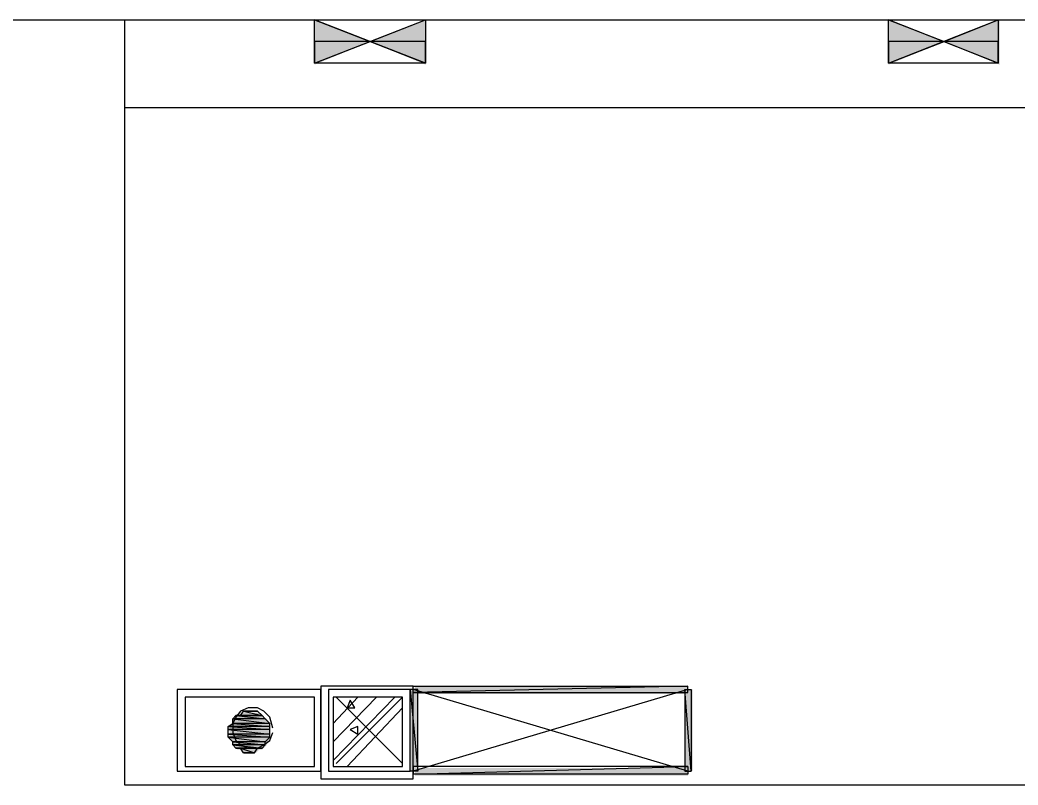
# Model space of a CAD drawing. Header units: millimetres. Extents: x 5 to 415, y 48 to 251.
# Drawn here: x 113.89 to 125.31, y 211.81 to 220.56 of the extents above; entities that cross this region are included whole.
import ezdxf

# ---------------------------------------------------------------- set-up
doc = ezdxf.new("R2010")
doc.units = ezdxf.units.MM
doc.layers.add('H', color=7, linetype='Continuous')
doc.layers.add('P', color=7, linetype='Continuous')

msp = doc.modelspace()

# ---------------------------------------------------------------- hatches: boundary and pattern name
at = {"layer": 'H', "linetype": 'Continuous'}
for points in [[(117.263, 220.045), (117.263, 220.557), (117.898, 220.31), (117.263, 220.045)], [(118.533, 220.045), (117.898, 220.31), (118.533, 220.557), (118.533, 220.045)], [(123.825, 220.045), (123.825, 220.557), (124.46, 220.31), (123.825, 220.045)], [(125.095, 220.045), (124.46, 220.31), (125.095, 220.557), (125.095, 220.045)], [(118.41, 212.848), (118.41, 212.937), (121.532, 212.937), (121.532, 212.848), (118.41, 212.848)], [(118.357, 211.967), (118.357, 212.901), (118.445, 212.901), (118.445, 211.967), (118.357, 211.967)], [(121.497, 211.967), (121.497, 212.901), (121.585, 212.901), (121.585, 211.967), (121.497, 211.967)], [(116.328, 212.566), (116.381, 212.602), (116.664, 212.602), (116.717, 212.566), (116.328, 212.566)], [(116.417, 212.602), (116.452, 212.637), (116.628, 212.637), (116.664, 212.602), (116.417, 212.602)], [(116.293, 212.478), (116.328, 212.513), (116.752, 212.513), (116.752, 212.478), (116.293, 212.478)], [(116.328, 212.513), (116.328, 212.566), (116.717, 212.566), (116.752, 212.513), (116.328, 212.513)], [(116.293, 212.425), (116.293, 212.478), (116.752, 212.478), (116.752, 212.425), (116.293, 212.425)], [(116.293, 212.39), (116.293, 212.425), (116.752, 212.425), (116.752, 212.39), (116.293, 212.39)], [(116.293, 212.337), (116.293, 212.39), (116.752, 212.39), (116.752, 212.337), (116.293, 212.337)], [(116.328, 212.302), (116.293, 212.337), (116.752, 212.337), (116.717, 212.302), (116.328, 212.302)], [(116.328, 212.266), (116.328, 212.302), (116.717, 212.302), (116.717, 212.266), (116.328, 212.266)], [(116.381, 212.213), (116.328, 212.266), (116.717, 212.266), (116.664, 212.213), (116.381, 212.213)], [(116.452, 212.178), (116.417, 212.213), (116.628, 212.213), (116.593, 212.178), (116.452, 212.178)], [(118.41, 211.914), (118.41, 212.002), (121.532, 212.002), (121.532, 211.914), (118.41, 211.914)]]:
    msp.add_hatch(color=256, dxfattribs=at).paths.add_polyline_path(points)

# ---------------------------------------------------------------- linework, layer by layer
at = {"layer": 'P'}
for points in [[(112.377, 220.557), (136.384, 220.557)], [(115.094, 211.808), (115.094, 220.557)], [(117.263, 220.557), (117.898, 220.31)], [(117.263, 220.31), (117.263, 220.557)], [(117.263, 220.557), (118.533, 220.557)], [(117.263, 220.063), (117.263, 220.557)], [(118.533, 220.063), (117.263, 220.557)], [(117.263, 220.063), (118.533, 220.557)], [(117.898, 220.31), (118.533, 220.557)], [(118.533, 220.557), (118.533, 220.31)], [(118.533, 220.557), (118.533, 220.063)], [(123.825, 220.557), (124.46, 220.31)], [(123.825, 220.31), (123.825, 220.557)], [(123.825, 220.557), (125.077, 220.557)], [(123.825, 220.063), (123.825, 220.557)], [(125.077, 220.063), (123.825, 220.557)], [(123.825, 220.063), (125.077, 220.557)], [(124.46, 220.31), (125.077, 220.557)], [(125.077, 220.557), (125.077, 220.31)], [(125.077, 220.557), (125.077, 220.063)], [(117.898, 220.31), (117.263, 220.31)], [(117.898, 220.31), (117.263, 220.31)], [(117.263, 220.31), (117.263, 220.063)], [(117.263, 220.063), (117.898, 220.31)], [(118.533, 220.31), (117.898, 220.31)], [(118.533, 220.31), (117.898, 220.31)], [(117.898, 220.31), (118.533, 220.063)], [(118.533, 220.063), (118.533, 220.31)], [(124.46, 220.31), (123.825, 220.31)], [(124.46, 220.31), (123.825, 220.31)], [(123.825, 220.31), (123.825, 220.063)], [(123.825, 220.063), (124.46, 220.31)], [(125.077, 220.31), (124.46, 220.31)], [(125.077, 220.31), (124.46, 220.31)], [(124.46, 220.31), (125.077, 220.063)], [(125.077, 220.063), (125.077, 220.31)], [(118.533, 220.063), (117.263, 220.063)], [(125.077, 220.063), (123.825, 220.063)], [(358.599, 219.551), (115.094, 219.551)], [(117.334, 212.937), (117.334, 211.878)], [(118.392, 212.937), (117.334, 212.937)], [(118.392, 211.878), (118.392, 212.937)], [(121.532, 212.937), (118.392, 212.866)], [(121.532, 212.937), (118.392, 212.866)], [(118.392, 212.866), (118.392, 212.937)], [(118.392, 212.937), (121.532, 212.937)], [(121.532, 212.866), (121.532, 212.937)], [(115.693, 212.901), (115.693, 211.967)], [(117.334, 212.901), (115.693, 212.901)], [(117.334, 211.967), (117.334, 212.901)], [(117.422, 212.901), (117.422, 211.967)], [(118.357, 212.901), (117.422, 212.901)], [(118.357, 211.967), (118.357, 212.901)], [(118.445, 212.901), (118.357, 212.901)], [(118.357, 212.901), (118.445, 211.967)], [(118.357, 212.901), (118.445, 211.967)], [(118.357, 211.967), (118.357, 212.901)], [(121.532, 212.901), (118.392, 211.967)], [(121.532, 211.967), (118.392, 212.901)], [(118.392, 212.866), (121.532, 212.866)], [(118.445, 211.967), (118.445, 212.901)], [(121.567, 211.967), (121.497, 212.901)], [(121.497, 212.901), (121.497, 211.967)], [(121.567, 211.967), (121.497, 212.901)], [(121.497, 212.901), (121.567, 212.901)], [(121.567, 212.901), (121.567, 211.967)], [(115.782, 212.813), (115.782, 212.019)], [(117.263, 212.813), (115.782, 212.813)], [(117.263, 212.019), (117.263, 212.813)], [(117.475, 212.513), (117.757, 212.813)], [(117.475, 212.302), (117.969, 212.813)], [(117.475, 212.09), (118.181, 212.813)], [(117.475, 212.813), (117.475, 212.019)], [(118.269, 212.813), (117.475, 212.813)], [(118.269, 212.055), (117.51, 212.813)], [(117.51, 212.055), (118.269, 212.813)], [(117.669, 212.778), (117.634, 212.69)], [(117.722, 212.69), (117.669, 212.778)], [(118.269, 212.019), (118.269, 212.813)], [(116.328, 212.566), (116.364, 212.602)], [(116.417, 212.654), (116.364, 212.584)], [(116.417, 212.602), (116.364, 212.602)], [(116.364, 212.602), (116.664, 212.602)], [(116.664, 212.602), (116.364, 212.602)], [(116.364, 212.602), (116.699, 212.566)], [(116.364, 212.602), (116.699, 212.566)], [(116.505, 212.69), (116.417, 212.654)], [(116.417, 212.602), (116.452, 212.654)], [(116.664, 212.602), (116.417, 212.602)], [(116.664, 212.602), (116.417, 212.602)], [(116.417, 212.602), (116.664, 212.602)], [(116.664, 212.602), (116.417, 212.602)], [(116.611, 212.654), (116.452, 212.654)], [(116.452, 212.654), (116.487, 212.654)], [(116.611, 212.654), (116.452, 212.654)], [(116.452, 212.654), (116.664, 212.602)], [(116.452, 212.654), (116.664, 212.602)], [(116.54, 212.654), (116.487, 212.654)], [(116.487, 212.654), (116.54, 212.654)], [(116.575, 212.654), (116.487, 212.654)], [(116.487, 212.654), (116.611, 212.654)], [(116.487, 212.654), (116.611, 212.654)], [(116.611, 212.69), (116.505, 212.69)], [(116.611, 212.654), (116.575, 212.654)], [(116.681, 212.654), (116.611, 212.69)], [(116.664, 212.602), (116.611, 212.654)], [(116.664, 212.602), (116.664, 212.602)], [(116.699, 212.566), (116.664, 212.602)], [(116.752, 212.584), (116.681, 212.654)], [(117.634, 212.019), (118.269, 212.69)], [(117.634, 212.69), (117.722, 212.69)], [(116.276, 212.478), (116.328, 212.513)], [(116.364, 212.584), (116.328, 212.513)], [(116.699, 212.566), (116.328, 212.566)], [(116.699, 212.566), (116.328, 212.566)], [(116.328, 212.566), (116.752, 212.513)], [(116.328, 212.566), (116.752, 212.513)], [(116.328, 212.513), (116.328, 212.566)], [(116.752, 212.513), (116.328, 212.513)], [(116.752, 212.513), (116.328, 212.513)], [(116.328, 212.513), (116.752, 212.478)], [(116.328, 212.513), (116.752, 212.478)], [(116.328, 212.513), (116.328, 212.408)], [(116.752, 212.513), (116.699, 212.566)], [(116.787, 212.46), (116.752, 212.584)], [(116.752, 212.478), (116.752, 212.513)], [(116.752, 212.478), (116.276, 212.478)], [(116.752, 212.478), (116.276, 212.478)], [(116.276, 212.478), (116.752, 212.443)], [(116.276, 212.478), (116.752, 212.443)], [(116.276, 212.443), (116.276, 212.478)], [(116.752, 212.443), (116.276, 212.443)], [(116.752, 212.443), (116.276, 212.443)], [(116.276, 212.443), (116.752, 212.39)], [(116.276, 212.443), (116.752, 212.39)], [(116.276, 212.39), (116.276, 212.443)], [(116.752, 212.39), (116.276, 212.39)], [(116.752, 212.39), (116.276, 212.39)], [(116.276, 212.39), (116.752, 212.355)], [(116.276, 212.39), (116.752, 212.355)], [(116.276, 212.355), (116.276, 212.39)], [(116.328, 212.408), (116.364, 212.319)], [(116.752, 212.443), (116.752, 212.478)], [(116.752, 212.39), (116.752, 212.443)], [(116.752, 212.319), (116.787, 212.408)], [(116.752, 212.355), (116.752, 212.39)], [(117.757, 212.478), (117.669, 212.443)], [(117.669, 212.443), (117.757, 212.39)], [(117.757, 212.39), (117.757, 212.478)], [(116.752, 212.355), (116.276, 212.355)], [(116.752, 212.355), (116.276, 212.355)], [(116.276, 212.355), (116.699, 212.302)], [(116.276, 212.355), (116.699, 212.302)], [(116.328, 212.302), (116.276, 212.355)], [(116.699, 212.302), (116.328, 212.302)], [(116.699, 212.302), (116.328, 212.302)], [(116.328, 212.302), (116.699, 212.266)], [(116.328, 212.302), (116.699, 212.266)], [(116.328, 212.266), (116.328, 212.302)], [(116.699, 212.266), (116.328, 212.266)], [(116.699, 212.266), (116.328, 212.266)], [(116.328, 212.266), (116.664, 212.231)], [(116.328, 212.266), (116.664, 212.231)], [(116.364, 212.231), (116.328, 212.266)], [(116.364, 212.319), (116.417, 212.266)], [(116.417, 212.266), (116.505, 212.231)], [(116.611, 212.231), (116.681, 212.266)], [(116.664, 212.231), (116.699, 212.266)], [(116.681, 212.266), (116.752, 212.319)], [(116.699, 212.302), (116.752, 212.355)], [(116.699, 212.266), (116.699, 212.302)], [(116.664, 212.231), (116.364, 212.231)], [(116.664, 212.231), (116.364, 212.231)], [(116.364, 212.231), (116.611, 212.231)], [(116.364, 212.231), (116.611, 212.231)], [(116.417, 212.231), (116.364, 212.231)], [(116.611, 212.231), (116.417, 212.231)], [(116.611, 212.231), (116.417, 212.231)], [(116.417, 212.231), (116.575, 212.178)], [(116.417, 212.231), (116.575, 212.178)], [(116.452, 212.178), (116.417, 212.231)], [(116.575, 212.178), (116.452, 212.178)], [(116.575, 212.178), (116.452, 212.178)], [(116.452, 212.178), (116.54, 212.178)], [(116.452, 212.178), (116.54, 212.178)], [(116.487, 212.178), (116.452, 212.178)], [(116.54, 212.178), (116.487, 212.178)], [(116.505, 212.231), (116.611, 212.231)], [(116.54, 212.178), (116.575, 212.178)], [(116.575, 212.178), (116.611, 212.231)], [(116.611, 212.231), (116.664, 212.231)], [(115.693, 211.967), (117.334, 211.967)], [(115.782, 212.019), (117.263, 212.019)], [(117.422, 211.967), (118.357, 211.967)], [(117.475, 212.019), (118.269, 212.019)], [(118.445, 211.967), (118.357, 211.967)], [(118.392, 212.019), (118.392, 211.931)], [(118.392, 211.931), (121.532, 212.019)], [(121.532, 212.019), (118.392, 212.019)], [(118.392, 211.931), (121.532, 212.019)], [(121.532, 211.931), (118.392, 211.931)], [(121.497, 211.967), (121.567, 211.967)], [(121.532, 212.019), (121.532, 211.931)], [(327.995, 211.808), (115.094, 211.808)], [(117.334, 211.878), (118.392, 211.878)]]:
    msp.add_lwpolyline(points, dxfattribs=at)

doc.saveas('drawing.dxf')
